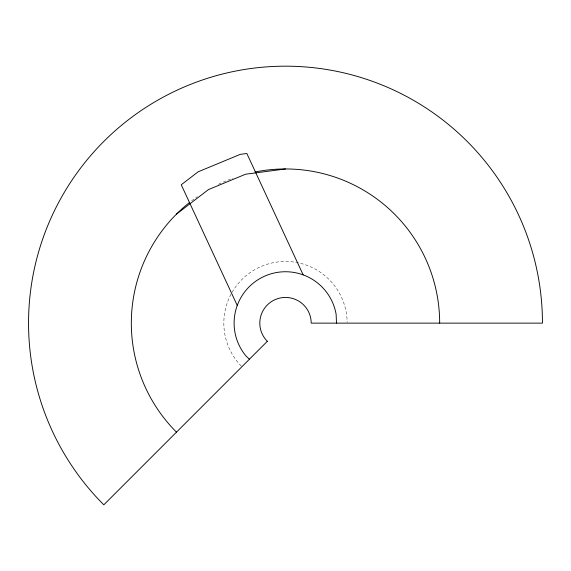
<?xml version="1.0" encoding="UTF-8"?>
<svg xmlns="http://www.w3.org/2000/svg" width="571" height="571" viewBox="0 0 571 571"><rect width="100%" height="100%" fill="white"/><g stroke="black" fill="none" stroke-linecap="round" stroke-linejoin="round"><path stroke-width="0.43" stroke-dasharray="2.85 2.14" d="M191.649 200.821A154.17 154.17 0 0 1 197.338 196.652M218.457 184.297A154.17 154.17 0 0 1 222.454 182.442M223.254 182.085A154.17 154.17 0 0 1 233.082 178.145M241.305 366.139A61.668 61.668 0 0 1 231.676 293.03M232.097 292.295A61.668 61.668 0 0 1 347.161 322.287"/><path stroke-width="0.86" d="M176.482 214.118L208.415 189.615L245.601 174.212L285.5 168.959M249.441 359.188L246.072 356.09A51.39 51.39 0 0 1 263.873 276.514A51.39 51.39 0 0 1 336.126 314.3L336.497 323.129M303.165 274.872L246.85 153.492L240.277 154.356L198.137 171.814L181.243 184.776L237.243 305.464M176.482 432.147A154.17 154.17 0 0 1 189.558 202.448M254.951 172.014A154.17 154.17 0 0 1 439.67 323.129M267.328 341.301L103.808 504.821A256.95 256.95 0 0 1 187.167 85.736A256.95 256.95 0 0 1 542.45 323.129L311.195 323.129A25.695 25.695 0 0 0 275.665 299.39A25.695 25.695 0 0 0 267.328 341.301"/></g></svg>
